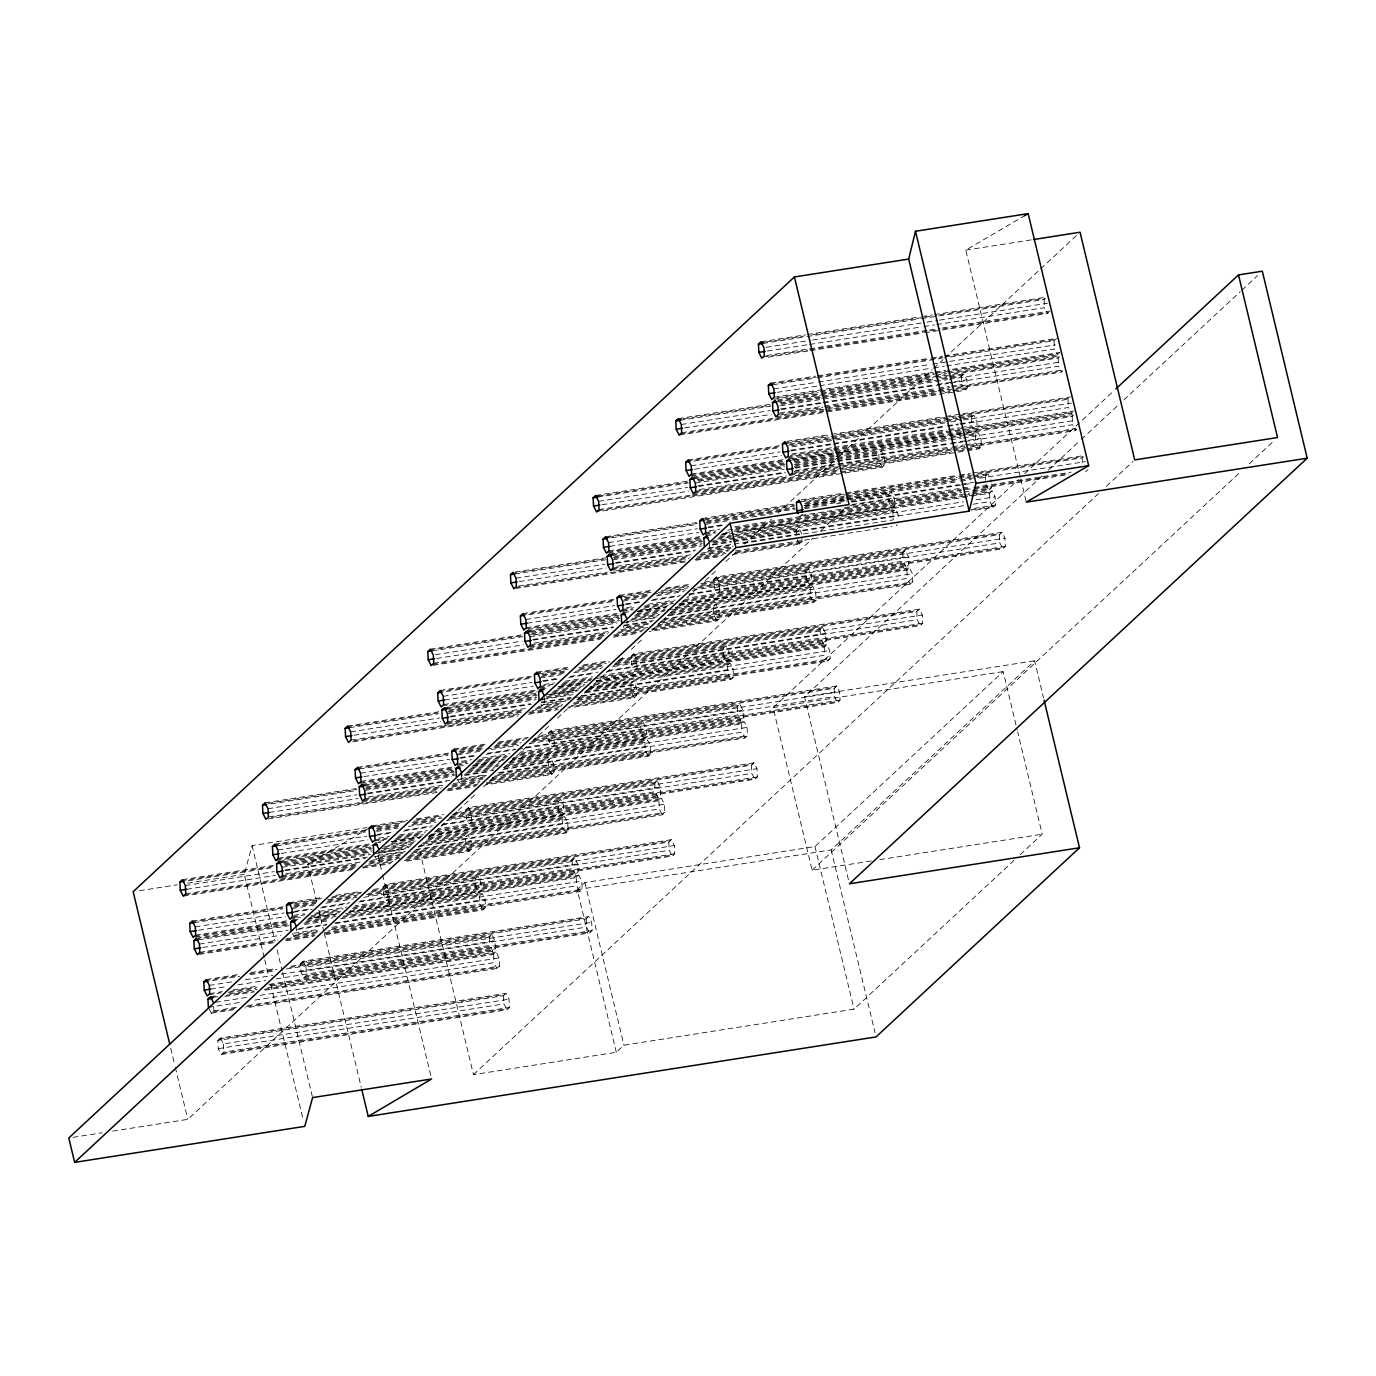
<?xml version="1.0" encoding="UTF-8"?>
<svg xmlns="http://www.w3.org/2000/svg" width="1376" height="1376" viewBox="0 0 1376 1376"><rect width="100%" height="100%" fill="white"/><g stroke="black" fill="none" stroke-linecap="round" stroke-linejoin="round"><path stroke-width="0.75" stroke-dasharray="5 3.75" d="M264.261 957.627L244.257 874.31L252.083 845.569L366.928 827.578M209.118 1008.832L211.336 1013.218L213.882 1010.861L237.154 1007.215M292.503 933.444L294 936.368L296.528 934.012L317.701 930.692M402.463 853.533L379.191 857.162L376.646 859.536L375.166 856.612M485.126 776.683L461.854 780.33L459.309 782.686L457.83 779.762M569.888 699.507L544.5 703.48L541.955 705.836L538.996 699.988M648.32 623.328L627.164 626.63L624.618 629.004L623.139 626.063M707.281 552.154L709.81 549.798L733.098 546.152M421.968 844.056L418.803 846.98L473.464 1074.639L616.293 1052.279L623.913 1045.192L854.014 1009.158L1013.992 860.43M428.263 838.208L456.591 811.857M458.174 810.395L475.494 794.296M483.354 786.969L495.962 775.273M503.822 767.946L530.586 743.057M532.168 741.595L549.488 725.496M557.366 718.186L569.956 706.473M577.834 699.146L591.99 685.988M593.572 684.526L604.597 674.274M606.162 672.812L623.483 656.713M631.36 649.386L643.951 637.673M651.828 630.363L666.001 617.188M667.566 615.726L678.592 605.474M680.157 604.012L697.477 587.913M705.355 580.603L717.945 568.89M725.823 561.563L738.413 549.85M744.708 544.002L771.472 519.113M777.784 513.265L932.068 369.817M933.65 368.355L943.093 359.583M944.658 358.121L1039.121 270.298M1040.703 268.836L1076.909 235.158M217.872 1040.445L220.418 1038.072L506.058 993.352L509.017 999.217L509.447 1007.438L506.901 1009.795L221.244 1054.515L218.285 1048.667L217.872 1040.445L503.513 995.725L506.058 993.352M300.518 963.596L303.064 961.239L588.722 916.519L591.68 922.367L592.093 930.589L589.547 932.962L303.907 977.682L300.948 971.817L300.518 963.596L586.176 918.876L588.722 916.519M674.756 853.756L389.116 898.476L386.57 900.833L383.594 894.968L383.182 886.746L385.727 884.39L671.368 839.67L674.326 845.535L674.756 853.756L672.21 856.113L355.214 905.752M757.402 776.907L471.762 821.627L469.216 823.983L466.258 818.135L465.845 809.914L468.39 807.54L754.031 762.82L756.989 768.685L757.402 776.907L754.874 779.263L437.878 828.902M840.065 700.057L554.425 744.777L551.879 747.151L548.921 741.286L548.491 733.064L551.036 730.708L836.694 685.988L839.652 691.836L840.065 700.057L837.52 702.431L520.541 752.053M922.728 623.225L637.071 667.945L634.542 670.301L631.567 664.436L631.154 656.214L633.7 653.858L919.34 609.138L922.298 615.003L922.728 623.225L920.183 625.581L603.187 675.22M1005.374 546.375L719.734 591.095L717.188 593.452L714.23 587.604L713.817 579.382L716.346 577.008L1002.003 532.288L1004.962 538.154L1005.374 546.375L1002.829 548.732L687.966 598.044M221.244 1054.515L223.789 1052.158L509.447 1007.438M303.907 977.682L306.452 975.309L592.093 930.589M799.852 516.619L802.397 514.246M423.172 843.97L465.501 837.348L468.029 834.974L471.005 840.839L471.418 849.061L468.872 851.417L403.288 861.686M503.719 767.447L548.147 760.498L550.692 758.142L553.651 763.99L554.081 772.211L551.535 774.585L485.934 784.853M586.365 690.614L630.81 683.648L633.356 681.292L636.314 687.14L636.727 695.379L634.181 697.735L568.598 708.004M671.144 613.438L713.456 606.816L716.002 604.442L718.96 610.308L719.39 618.529L716.844 620.886L649.128 631.498M732.634 539.908L796.119 529.966L798.665 527.593L801.623 533.458L802.036 541.68L799.508 544.053L731.791 554.648M794.141 466.378L878.782 453.117L881.311 450.76L884.286 456.608L884.699 464.847L882.154 467.204L596.513 511.924M821.782 398.146L961.428 376.284L963.974 373.911L966.932 379.776L967.362 387.998L964.817 390.354L825.17 412.215M921.37 318.647L1044.092 299.435L1045.364 298.248L935.336 315.482M924.741 332.734L1047.463 313.522L1048.736 312.335L938.707 329.552M112.643 1131.124L187.824 1119.359L812.855 538.274M820.732 530.947L845.93 507.538M475.408 878.645L477.954 876.271L480.912 882.136L481.325 890.358L478.796 892.732L475.821 886.866L475.408 878.645L365.38 895.862M558.071 801.795L560.6 799.439L563.575 805.287L563.988 813.526L561.442 815.882L558.484 810.017L558.071 801.795L448.043 819.03M530.689 742.18L640.717 724.963L643.263 722.589L646.221 728.454L646.651 736.676L644.106 739.032L512.921 759.569L741.578 723.879L744.106 721.523L747.082 727.388L747.495 735.61L744.949 737.966L491.043 777.715M723.38 648.113L725.926 645.74L728.884 651.605L729.297 659.826L726.752 662.2L723.793 656.335L723.38 648.113L613.352 665.33M806.026 571.264L808.572 568.907L811.548 574.755L811.96 582.994L809.415 585.35L806.456 579.485L806.026 571.264L693.9 588.825M888.69 494.431L891.235 492.058L894.194 497.923L894.624 506.144L892.078 508.501L889.102 502.653L888.69 494.431L846.378 501.053M945.948 421.555L971.353 417.582L973.898 415.208L976.857 421.073L977.27 429.295L974.724 431.668L949.337 435.642M950.317 356.969L1053.999 340.732L1056.544 338.376M947.359 372.036L1057.387 354.819L1059.933 352.445L947.789 370.006M342.005 917.414L479.553 895.879L482.082 893.523L485.057 899.371L485.47 907.592L482.924 909.966L324.237 934.803M426.784 840.237L562.199 819.03L564.745 816.673L567.703 822.538L568.133 830.76L565.588 833.116L406.883 857.97M509.447 763.388L644.862 742.197L647.408 739.824L650.366 745.689L650.779 753.91L648.234 756.267L487.431 781.448M589.977 686.882L727.508 665.348L730.054 662.991L733.03 668.839L733.442 677.061L730.897 679.434L572.21 704.271M672.64 610.032L810.172 588.498L812.717 586.142L815.676 592.007L816.088 600.228L813.56 602.585L654.856 627.439M717.206 539.151L892.835 511.666L895.38 509.292L898.339 515.157L898.545 519.268M969.134 435.814L975.481 434.816L978.026 432.46L980.985 438.308L981.415 446.529L978.869 448.903L966.176 450.881M935.422 377.179L1058.144 357.966L1059.417 356.797L953.62 373.36M896.206 525.735L897.479 524.566M938.793 391.266L1061.515 372.053L1062.788 370.866L957.008 387.43M286.328 968.979L489.46 937.176L492.006 934.82L494.964 940.685L495.394 948.907L492.849 951.263L268.561 986.386M371.107 891.803L572.124 860.344L574.669 857.97L577.628 863.836L578.04 872.057L575.495 874.414L353.322 909.209M451.655 815.297L654.77 783.494L657.315 781.138L660.274 786.986L660.704 795.208L658.158 797.581L433.87 832.686M534.301 738.448L737.433 706.645L739.978 704.288L742.937 710.136L743.35 718.375L740.821 720.732L516.533 755.854M616.964 661.615L820.096 629.812L822.624 627.439L825.6 633.304L826.013 641.526L823.467 643.882L599.179 679.004M701.743 584.439L902.742 552.963L905.288 550.606L908.246 556.454L908.676 564.676L906.13 567.05L681.842 602.155M960.018 480.086L985.405 476.113L987.951 473.757L990.17 478.143M958.04 416.498L1068.051 399.281L1069.324 398.094L959.296 415.311M971.852 492.849L988.776 490.2L991.322 487.844L990.909 479.605M834.458 450.451L1071.44 413.35L1072.712 412.181L962.684 429.398M265.086 990.187L493.606 954.411L496.151 952.054L499.11 957.92L499.522 966.141L496.977 968.498L245.186 1007.92M345.479 913.595L576.252 877.578L578.797 875.205L581.756 881.07L582.186 889.292L579.64 891.665L327.849 931.07M428.142 836.746L658.915 800.729L661.46 798.372L664.419 804.22L664.832 812.442L662.286 814.816L410.495 854.238M597.683 682.393L824.224 647.047L826.77 644.673L829.728 650.538L830.158 658.76L827.612 661.134L575.822 700.539M678.23 605.887L906.887 570.197L909.433 567.841L912.391 573.689L912.804 581.91L910.258 584.284L658.468 623.706M720.68 535.333L989.533 493.348L992.079 490.991L995.037 496.856L995.467 505.078L992.922 507.434L971.766 510.754M949.474 435.728L1072.196 416.515L1073.469 415.328L963.303 432.46M616.293 1052.279L577.249 889.67L584.886 882.584L814.988 846.55L1003.19 671.591L1017.191 729.951M871.232 860.963L812.115 870.217L773.088 707.608L1018.378 479.57M1024.656 473.722L1114.285 390.406M952.863 449.797L1075.585 430.585L1076.84 429.415L966.829 446.632M848.407 879.625L804.513 696.789L1042.062 475.941M1048.357 470.093L1079.816 440.853M1081.398 439.391L1117.57 405.748M1123.865 399.9L1240.275 291.66M1241.857 290.198L1257.578 275.578M383.182 886.746L668.822 842.026L671.368 839.67M465.845 809.914L751.485 765.194L754.031 762.82M548.491 733.064L834.148 688.344L836.694 685.988M631.154 656.214L916.794 611.494L919.34 609.138M713.817 579.382L999.458 534.662L1002.003 532.288M959.382 477.025L1082.104 457.812L1083.376 456.626L977.596 473.189M1085.492 471.899L1088.038 469.526M473.464 1074.639L1098.512 493.554M1106.373 486.227L1133.136 461.356M577.249 889.67L831.156 849.921L1034.614 660.772L1043.593 698.165M812.115 870.217L1241.376 471.142M1249.236 463.832L1274.4 440.458M1020.27 854.599L1042.217 834.2L1017.707 732.049M316.721 901.865L307.725 864.386L369.301 827.991M1020.321 477.162L965.797 250.122L1024.501 215.774M965.797 250.122L1031.398 239.854M760.98 341.781L805.424 334.832M807.54 334.506L919.684 316.944M921.8 316.618L932.378 314.949M934.493 314.622L1046.637 297.061M766.054 341.97L804.152 336.019M812.614 334.695L933.22 315.809M762.682 343.484L804.994 336.862M807.11 336.535L919.254 318.974M766.071 347.32L810.498 340.354M812.614 340.027L924.758 322.466M926.874 322.139L937.452 320.488M939.567 320.161L1047.48 303.253M767.326 351.052L807.523 344.757M809.638 344.43L921.782 326.869M923.898 326.542L934.476 324.891M936.592 324.547L1044.504 307.656L1047.463 313.522M766.484 355.541L927.286 330.36M929.402 330.034L939.98 328.382M942.096 328.038L1050.008 311.148M763.095 357.055L807.523 350.089M809.638 349.762L936.592 329.896M768.169 357.244L808.366 350.949M810.481 350.622L922.625 333.061M770.904 383.096L815.332 376.13M817.447 375.803L929.591 358.242M931.707 357.915L942.285 356.264M944.4 355.92L1054.429 338.702M769.631 384.265L816.174 376.99M818.29 376.663L943.128 357.106M945.243 356.78L1055.272 339.545M772.59 384.798L814.902 378.159M817.017 377.832L941.855 358.293M773.862 388.944L816.174 382.322M818.29 381.995L930.434 364.434M932.55 364.107L1055.272 344.894M777.234 392.349L817.447 386.054M819.563 385.727L931.707 368.166M933.822 367.839L944.4 366.188M946.516 365.861L1054.429 348.954L1057.387 354.819M774.275 397.165L932.98 372.328M935.095 372.002L945.673 370.333M777.251 397.698L933.822 373.188M935.938 372.844L1058.66 353.632M773.862 399.212L818.29 392.246M820.406 391.919L945.243 372.38M777.148 400.003L819.477 393.364M821.592 393.037L933.736 375.476M935.852 375.149L946.43 373.498M948.546 373.171L1058.574 355.937M778.008 400.846L945.157 374.685M776.735 402.033L933.306 377.523M678.334 418.631L771.437 404.062M779.9 402.738L820.096 396.443M822.212 396.116L934.356 378.555M936.471 378.228L947.049 376.56M949.165 376.233L963.974 373.911M683.408 418.82L770.164 405.232M780.742 403.581L933.083 379.742M941.545 378.4L962.701 375.098M680.019 420.334L771.007 406.092M781.585 404.441L819.666 398.472M780.123 405.851L947.273 379.69M949.388 379.346L1061.532 361.802M681.292 424.496L770.164 410.581M780.742 408.93L820.939 402.635M823.054 402.291L935.198 384.747M937.314 384.403L966.932 379.776M781.379 409.584L821.575 403.288M823.691 402.962L948.528 383.422M950.644 383.096L1058.557 366.188L1061.515 372.053M684.663 427.902L771.42 414.314M779.882 412.989L822.194 406.367M824.31 406.04L936.454 388.479M938.57 388.152L949.148 386.484M951.263 386.157L961.858 384.506L964.817 390.354M778.42 414.417L822.848 407.451M824.964 407.124L937.108 389.563M939.223 389.236L949.801 387.585M951.917 387.241L1061.945 370.024M781.379 414.933L823.691 408.311M825.806 407.967L948.528 388.754M775.875 416.773L936.678 391.592M681.705 432.718L823.467 410.512M825.583 410.186L937.727 392.642M939.842 392.298L950.42 390.646M952.553 390.32L967.362 387.998M680.432 433.904L936.454 393.811M944.934 392.487L966.09 389.184M679.159 435.074L823.054 412.559M787.072 441.3L829.384 434.678M831.5 434.334L943.644 416.79M945.759 416.446L1070.597 396.907M783.684 442.814L828.111 435.848M836.574 434.524L957.18 415.655M786.642 443.33L828.954 436.708M831.07 436.381L955.907 416.825M688.241 459.928L779.229 445.686M789.807 444.035L830.003 437.74M832.119 437.413L956.956 417.874M959.072 417.53L973.898 415.208M686.968 461.115L780.072 446.546M788.534 445.222L945.106 420.712M947.221 420.368L957.816 418.717M959.932 418.39L972.626 416.395M694.158 460.977L778.799 447.716M791.492 445.738L943.833 421.882M792.146 446.822L834.475 440.2M836.591 439.873L948.718 422.312M950.833 421.985L961.428 420.334M963.544 419.99L1071.44 403.099M691.199 465.793L780.072 451.878M790.65 450.227L945.123 426.044M947.238 425.717L957.816 424.049M959.932 423.722L976.857 421.073M791.303 450.898L831.5 444.603M833.615 444.259L945.759 426.715M947.875 426.371L958.453 424.72M960.568 424.393L1068.481 407.502L1071.44 413.35M694.588 469.199L781.344 455.611M791.922 453.96L832.119 447.664M834.234 447.338L946.378 429.776M948.494 429.45L959.072 427.798M961.188 427.454L971.766 425.803L974.724 431.668M790.46 455.387L947.032 430.86M949.148 430.533L1073.985 410.994M787.072 456.901L831.5 449.935M833.615 449.608L960.568 429.725M787.915 457.744L832.342 450.795M691.629 474.015L784.733 459.446M789.102 458.862L833.529 451.913M835.507 451.5L1072.626 414.486M690.356 475.202L783.46 460.616M791.922 459.292L961.325 432.89M691.199 476.044L784.303 461.476M792.765 460.152L947.221 435.968L790.787 460.564M692.386 477.18L783.374 462.921M793.952 461.27L948.408 437.086M950.524 436.76L961.102 435.108M963.217 434.764L978.026 432.46M693.229 478.022L784.217 463.781M794.795 462.13L949.251 437.946M951.366 437.602L976.754 433.629M694.072 478.865L785.06 464.624M795.638 462.972L833.718 457.004M835.834 456.677L960.672 437.138M595.67 495.48L688.774 480.895M697.236 479.57L783.993 466M794.176 464.4L948.632 440.217M950.747 439.873L961.325 438.222M963.441 437.895L1075.585 420.334M598.629 495.996L687.501 482.082M698.079 480.43L784.836 466.842M795.414 465.191L835.61 458.896M837.726 458.569L880.055 451.947M597.356 497.183L688.344 482.942M698.922 481.273L783.563 468.029M695.344 483.028L784.217 469.113M794.795 467.462L834.991 461.166M837.107 460.84L949.251 443.278M951.366 442.952L980.985 438.308M795.431 468.132L835.628 461.837M837.743 461.51L962.581 441.954M964.696 441.627L1072.609 424.737L1075.585 430.585M598.629 501.328L687.501 487.431M698.079 485.762L784.836 472.192M795.414 470.523L835.61 464.228M837.726 463.901L884.286 456.608M698.716 486.433L785.472 472.845M793.935 471.521L836.264 464.899M838.38 464.572L950.506 447.011M952.622 446.684L963.217 445.033M965.333 444.689L975.911 443.038L978.869 448.903M794.588 472.622L836.9 466M839.016 465.656L1075.998 428.555M791.2 474.135L964.714 446.959M602.017 504.734L688.757 491.163M699.335 489.495L786.092 475.924M789.927 475.305L950.747 450.141M695.757 491.249L786.745 477.008M795.208 475.683L951.779 451.173M953.895 450.846L964.49 449.178M966.606 448.851L981.415 446.529M694.484 492.436L787.588 477.868M789.704 477.524L950.524 452.36M958.986 451.036L980.142 447.716M693.229 493.623L837.107 471.091M845.569 469.766L964.06 451.225M599.059 509.567L690.03 495.308M692.145 494.982L838.156 472.123M840.272 471.796L884.699 464.847M597.786 510.737L838.999 472.983M841.114 472.639L883.426 466.017M801.124 499.832L843.436 493.21M845.552 492.883L957.696 475.322M959.812 474.995L970.39 473.344M972.505 473L1084.649 455.456M804.083 500.348L844.279 494.07M846.395 493.726L969.117 474.514M800.694 501.862L957.266 477.352M702.293 518.477L795.397 503.891M805.975 502.24L844.056 496.272M846.188 495.945L971.026 476.406M973.142 476.079L987.951 473.757M705.252 518.993L794.124 505.078M804.702 503.427L957.042 479.57M965.522 478.246L986.678 474.944M703.996 520.18L794.967 505.938M805.545 504.27L843.643 498.318M845.758 497.974L957.902 480.43M804.083 505.697L844.296 499.402M846.412 499.075L958.556 481.514M960.672 481.187L971.25 479.519M979.712 478.194L1085.509 461.631M605.595 536.778L696.566 522.536M707.144 520.885L793.9 507.297M804.478 505.646L891.235 492.058M608.553 537.294L697.408 523.379M705.888 522.054L794.743 508.157M805.321 506.488L845.535 500.193M847.65 499.866L889.962 493.244M611.512 537.827L696.153 524.566M706.731 522.914L795.586 509M804.048 507.675L844.262 501.38M705.269 524.325L730.656 520.352M732.772 520.025L741.234 518.7M743.35 518.374L772.968 513.73M804.702 508.759L827.991 505.112M836.453 503.788L840.684 503.134M851.262 501.483L959.175 484.576M961.291 484.249L973.984 482.271M851.899 502.137L972.505 483.268M608.553 542.643L697.426 528.728M708.004 527.077L724.928 524.411M851.882 504.545L894.194 497.923M708.64 527.73L723.449 525.426M850.402 505.542L960.431 488.325M962.546 487.981L971.009 486.657M844.709 507.624L961.084 489.409M963.2 489.082L971.662 487.758M973.778 487.414L1071.113 472.174M801.124 515.432L972.505 488.6M974.621 488.274L1067.724 473.688M609.809 546.375L698.681 532.46M709.259 530.809L719.837 529.141M734.646 526.836L960.654 491.438M973.348 489.443L1068.567 474.548M705.682 532.564L716.26 530.895M735.3 527.92L961.704 492.47M963.819 492.144L991.322 487.844M704.409 533.733L714.987 532.082M727.68 530.087L960.431 493.657M973.124 491.662L990.049 489.013M705.252 534.593L715.83 532.925M734.87 529.949L969.736 493.176M608.966 550.864L699.954 536.623M706.438 535.711L714.763 534.301M725.341 532.65L962.46 495.635M964.576 495.291L970.923 494.311M973.038 493.967L992.079 490.991M607.693 552.051L700.797 537.466M721.953 534.163L728.3 533.166M893.351 507.331L736.762 531.841L973.881 494.827M722.09 534.249L728.437 533.252M975.997 494.483L990.806 492.178M608.536 552.894L701.64 538.326M609.723 554.012L700.711 539.77M719.751 536.795L730.329 535.126M732.445 534.8L895.38 509.292M612.681 554.528L701.554 540.63M718.478 537.964L894.108 510.479M611.408 555.715L702.396 541.473M515.14 571.986L606.111 557.744M614.573 556.42L701.33 542.832M711.512 541.232L963.303 501.81M975.997 499.832L995.037 496.856M511.752 573.5L604.838 558.931M613.3 557.607L702.173 543.692M712.751 542.041L797.392 528.78M514.71 574.016L605.681 559.774M614.143 558.45L700.9 544.879M713.594 542.884L730.518 540.235M612.681 559.877L701.554 545.962M712.132 544.311L731.172 541.318M733.288 540.992L898.339 515.157M712.768 544.965L731.826 541.989M733.941 541.662L964.576 505.56M973.038 504.235L989.963 501.586L992.922 507.434M515.983 578.178L604.838 564.263M615.433 562.612L695.826 550.022M708.52 548.044L731.791 544.397M733.924 544.053L801.623 533.458M616.07 563.283L694.347 551.019M707.058 549.041L732.445 545.051M743.023 543.4L893.248 519.887L892.835 511.666M974.311 508.38L995.467 505.078M708.554 550.968L731.826 547.338M970.923 509.894L994.194 506.248M519.354 581.584L606.111 567.996M616.689 566.344L690.735 554.752M701.33 553.1L730.948 548.456M613.111 568.099L689.273 556.179M699.851 554.511L729.486 549.884M611.838 569.286L690.116 557.022M700.711 555.371L728.214 551.054M610.566 570.455L688.86 558.209M697.322 556.884L724.825 552.567M735.403 550.916L891.975 526.406M518.511 586.073L607.384 572.158M615.846 570.834L685.661 559.894M696.256 558.243L725.874 553.616M736.452 551.948L802.036 541.68M515.123 587.586L684.405 561.081M694.983 559.43L722.486 555.13M735.18 553.135L800.763 542.866M515.966 588.429L685.248 561.941M695.826 560.273L721.213 556.3M715.073 578.195L1000.73 533.475M619.647 595.309L651.381 590.356M666.19 588.034L691.578 584.06M704.271 582.065L905.288 550.606M618.374 596.496L652.224 591.198M664.918 589.22L690.305 585.23M700.883 583.579L904.015 551.776M621.333 597.012L650.951 592.385M661.529 590.734L689.032 586.417M522.932 613.627L613.92 599.386M624.498 597.717L649.885 593.744M658.347 592.42L687.966 587.793M700.659 585.798L1004.962 538.154M521.659 614.797L614.762 600.228M625.34 598.577L650.728 594.604M652.843 594.26L686.693 588.962M697.288 587.311L807.299 570.094M528.848 614.659L613.49 601.415M624.068 599.764L649.455 595.774M657.917 594.449L685.42 590.149M622.606 601.174L645.877 597.528M656.455 595.877L683.958 591.577M692.42 590.252L908.246 556.454M714.23 587.604L999.87 542.884L1002.829 548.732M525.89 619.475L614.762 605.578M625.34 603.909L642.265 601.26M652.843 599.609L680.346 595.292M688.826 593.968L811.548 574.755M625.977 604.58L640.786 602.258M651.364 600.607L678.884 596.307M689.462 594.638L903.172 561.184L906.13 567.05M718.461 592.282L1004.102 547.562M527.163 623.225L616.018 609.31M626.596 607.642L635.058 606.317M647.769 604.339L675.272 600.022M623.018 609.396L633.596 607.745M644.174 606.094L673.81 601.45M684.388 599.798L908.676 564.676M621.746 610.583L632.324 608.932M645.034 606.936L672.537 602.636M683.115 600.968L907.403 565.863M622.588 611.426L633.184 609.774M643.762 608.123L673.38 603.479M526.32 627.697L617.291 613.455M623.775 612.561L632.238 611.236M640.58 609.809L668.22 605.595M678.798 603.944L909.433 567.841M525.047 628.884L620.249 613.988M637.191 611.322L666.81 606.696M679.503 604.7L810.688 584.164M637.312 611.426L666.947 606.782M679.641 604.786L908.16 569.01M528.006 629.4L618.976 615.158M638.034 612.182L665.674 607.968M527.077 630.862L620.163 616.276M637.088 613.627L664.608 609.327M675.186 607.676L812.717 586.142M530.035 631.378L618.89 617.463M635.832 614.814L665.451 610.187M667.566 609.843L811.444 587.328M530.878 632.238L619.75 618.323M634.56 616.001L664.178 611.357M430.361 649.162L521.349 634.921M531.927 633.27L618.667 619.682M635.213 617.084L660.996 613.06M671.178 611.46L912.391 573.689M429.088 650.349L522.192 635.764M530.654 634.439L619.527 620.542M632.22 618.546L659.723 614.246M670.301 612.578L714.729 605.629M432.047 650.865L523.035 636.624M533.613 634.972L618.254 621.711M630.948 619.733L658.45 615.416M530.035 636.727L616.792 623.139M627.37 621.488L656.988 616.844M669.682 614.848L815.676 592.007M623.775 622.812L655.509 617.841M668.203 615.846L907.3 578.419L910.258 584.284M435.435 654.701L522.192 641.113M532.77 639.462L613.18 626.871M623.758 625.203L653.376 620.576M663.954 618.925L718.96 610.308M533.406 640.115L613.816 627.542M624.394 625.874L651.897 621.574M662.475 619.922L810.584 596.72L813.56 602.585M661.013 621.333L912.804 581.91M625.891 627.817L649.162 624.171M659.74 622.52L911.531 583.097M436.691 658.433L523.448 644.845M534.026 643.194L608.089 631.601M620.782 629.606L646.17 625.633M530.448 644.948L608.742 632.685M621.436 630.69L646.823 626.716M657.401 625.065L816.088 600.228M529.175 646.118L607.47 633.872M618.048 632.203L647.666 627.576M656.128 626.252L814.833 601.398M530.018 646.978L606.197 635.041M616.775 633.39L644.278 629.09M433.732 663.249L603.015 636.744M613.593 635.093L643.211 630.449M651.674 629.124L719.39 618.529M432.477 664.436L601.742 637.931M614.436 635.936L641.938 631.636M652.516 629.984L718.117 619.716M433.32 665.279L600.469 639.118M613.163 637.122L638.55 633.149M632.427 655.045L918.067 610.325M536.984 672.159L570.834 666.861M583.527 664.866L608.932 660.893M619.51 659.242L822.624 627.439M535.711 673.346L569.561 668.048M582.272 666.053L609.774 661.753M618.237 660.428L821.352 628.626M538.67 673.862L568.305 669.218M578.883 667.566L606.386 663.266M440.268 690.46L531.256 676.218M541.834 674.567L567.222 670.594M579.932 668.598L605.32 664.625M615.898 662.974L922.298 615.003M438.996 691.646L532.099 677.078M542.677 675.41L565.966 671.78M578.66 669.785L604.047 665.812M614.625 664.161L724.653 646.926M446.202 691.509L530.826 678.248M541.404 676.596L564.693 672.95M575.271 671.299L602.774 666.999M539.942 678.024L561.098 674.704M573.809 672.726L601.312 668.409M614.006 666.431L825.6 633.304M631.567 664.436L917.224 619.716L920.183 625.581M443.244 696.325L532.099 682.41M542.677 680.759L559.619 678.11M570.197 676.459L597.7 672.142M608.278 670.49L728.884 651.605M543.331 681.43L558.14 679.108M568.718 677.456L594.105 673.466M606.799 671.488L820.509 638.034L823.467 643.882M635.798 669.114L921.456 624.394M444.5 700.057L533.372 686.142M543.95 684.491L554.528 682.84M565.106 681.172L592.609 676.872M540.372 686.246L553.066 684.25M563.644 682.599L591.147 678.299M599.609 676.975L826.013 641.526M539.1 687.432L549.678 685.764M562.371 683.786L591.99 679.142M594.105 678.815L824.74 642.712M539.942 688.275L548.405 686.951M561.098 684.973L590.717 680.329M443.657 704.546L536.76 689.978M538.876 689.651L547.338 688.31M560.032 686.332L587.535 682.032M595.997 680.707L729.297 659.826M541.129 689.393L547.476 688.396M558.054 686.744L585.557 682.444M596.135 680.793L826.77 644.673M442.384 705.733L537.603 690.821M539.719 690.494L546.066 689.496M558.759 687.518L584.284 683.631M596.84 681.55L825.497 645.86M449.574 705.596L536.33 692.008M557.486 688.688L584.989 684.388M444.414 707.711L537.517 693.126M554.442 690.477L584.06 685.833M594.638 684.182L730.054 662.991M447.372 708.227L536.244 694.312M553.169 691.664L580.672 687.346M593.366 685.368L728.781 664.161M446.099 709.397L537.087 695.155M551.896 692.85L579.399 688.533M546.203 694.932L577.937 689.961M588.515 688.292L829.728 650.538M347.698 726.012L438.686 711.77M449.264 710.102L536.021 696.531M550.83 694.209L578.333 689.909M588.911 688.241L633.356 681.292M346.425 727.199L439.529 712.613M447.991 711.289L536.864 697.374M549.557 695.396L577.06 691.079M587.638 689.428L632.083 682.479M349.384 727.715L438.256 713.8M448.834 712.149L535.591 698.561M546.169 696.91L573.672 692.592M447.372 713.559L536.244 699.644M546.822 697.993L572.21 694.02M584.903 692.025L733.03 668.839M543.228 699.318L572.846 694.691M585.557 692.696L824.637 655.268L827.612 661.134M350.674 731.86L439.529 717.962M450.107 716.294L530.517 703.704M541.095 702.052L570.713 697.426M581.291 695.757L636.314 687.14M450.76 716.965L531.153 704.374M541.731 702.723L571.367 698.079M573.482 697.752L727.938 673.569L730.897 679.434M578.367 698.182L830.158 658.76M543.228 704.667L568.632 700.694M577.094 699.369L828.885 659.947M354.045 735.266L440.802 721.695M451.38 720.026L525.426 708.434M538.119 706.456L563.524 702.482M447.802 721.781L523.964 709.861M536.657 707.866L562.044 703.893M576.871 701.571L733.442 677.061M446.529 722.968L522.691 711.048M535.384 709.053L562.904 704.753M573.482 703.084L732.17 678.248M447.372 723.81L523.534 711.891M531.996 710.566L561.632 705.922M351.086 740.099L442.074 725.84M444.19 725.513L520.352 713.594M528.814 712.269L558.45 707.625M571.143 705.647L636.727 695.379M354.045 740.615L519.079 714.78M529.657 713.112L557.177 708.812M567.755 707.161L635.454 696.548M352.772 741.784L517.806 715.95M528.384 714.299L558.02 709.655M549.764 731.877L835.421 687.157M454.321 749.008L486.072 744.038M498.766 742.042L528.384 737.416M541.078 735.42L739.978 704.288M453.065 750.195L484.799 745.224M497.493 743.229L527.111 738.602M537.689 736.934L738.706 705.475M460.255 750.04L485.642 746.067M496.22 744.416L523.723 740.099M804.513 696.789L1034.614 660.772M357.622 767.309L448.61 753.068M459.188 751.416L484.576 747.443M495.154 745.775L520.541 741.802M533.234 739.824L839.652 691.836M356.35 768.496L449.453 753.91M460.031 752.259L483.303 748.613M493.881 746.962L521.384 742.662M534.077 740.666L641.99 723.776M359.308 769.012L448.18 755.097M458.758 753.446L484.146 749.473M486.261 749.146L520.111 743.831M457.296 754.856L480.568 751.227M491.146 749.559L518.649 745.259M529.227 743.608L742.937 710.136M548.921 741.286L834.561 696.566L837.52 702.431M773.088 707.608L1003.19 671.591M360.581 773.174L449.453 759.26M460.031 757.608L474.84 755.286M487.534 753.291L515.037 748.991M525.615 747.34L646.221 728.454M460.668 758.262L475.477 755.957M486.055 754.289L515.673 749.662M517.806 749.318L737.846 714.866L740.821 720.732M553.152 745.964L838.792 701.244M363.952 776.58L450.709 762.992M461.287 761.341L471.865 759.672M482.443 758.021L509.963 753.721M461.94 762.424L470.403 761.1M478.865 759.776L506.368 755.476M521.194 753.154L743.35 718.375M456.436 764.265L467.014 762.614M477.592 760.962L507.228 756.318M519.922 754.34L742.077 719.545M457.279 765.125L467.857 763.456M476.32 762.132L505.955 757.505M360.994 781.396L451.982 767.154M458.466 766.243L466.928 764.918M475.391 763.594L505.009 758.95M513.351 757.54L744.106 721.523M359.721 782.583L454.94 767.67M473.98 764.695L503.616 760.051M512.078 758.726L742.834 722.71M360.581 783.426L453.667 768.857M472.708 765.864L500.228 761.564M472.845 765.95L500.365 761.65M361.75 784.544L454.854 769.975M471.779 767.326L499.282 763.009M509.877 761.358L647.408 739.824M364.709 785.06L453.581 771.162M470.506 768.496L498.026 764.196M508.604 762.545L646.135 741.01M363.453 786.246L454.424 772.005M469.233 769.683L498.869 765.056M265.052 802.844L356.023 788.603M366.618 786.952L453.358 773.364M467.771 771.11L497.802 766.415M507.985 764.815L747.082 727.388M268.01 803.378L356.883 789.463M365.345 788.138L454.2 774.224M466.894 772.228L494.414 767.928M504.992 766.277L549.42 759.311M270.969 803.894L355.61 790.65M366.188 788.981L455.043 775.066M465.621 773.415L493.141 769.115M364.726 790.409L451.466 776.821M464.159 774.843L493.795 770.199M504.373 768.548L650.366 745.689M464.813 775.496L490.2 771.523M502.894 769.545L741.991 732.118L744.949 737.966M268.01 808.71L356.883 794.795M367.461 793.144L449.969 780.226M460.547 778.575L485.952 774.585M498.645 772.607L553.651 763.99M368.097 793.814L446.392 781.551M456.97 779.9L486.588 775.256M499.282 773.278L645.275 750.419L648.234 756.267M497.82 774.688L747.495 735.61M460.582 781.499L483.853 777.87M494.431 776.202L746.222 736.779M269.266 812.442L358.138 798.527M368.716 796.876L442.78 785.283M453.358 783.632L482.976 778.988M365.139 798.63L441.318 786.711M451.896 785.042L479.398 780.742M492.092 778.747L650.779 753.91M363.866 799.817L442.16 787.554M452.738 785.902L480.241 781.585M490.819 779.934L649.506 755.097M362.593 800.987L440.888 788.74M451.466 787.089L478.968 782.772M268.423 816.931L359.411 802.69M361.527 802.363L437.706 790.426M448.284 788.775L477.902 784.148M486.364 782.824L554.081 772.211M271.382 817.447L436.433 791.613M447.011 789.962L476.629 785.318M487.207 783.666L552.808 773.398M267.993 818.961L437.276 792.473M447.854 790.804L475.356 786.504M467.118 808.727L752.758 764.007M371.675 825.858L407.64 820.216M416.102 818.892L443.605 814.592M456.316 812.597L657.315 781.138M374.633 826.374L406.367 821.403M416.945 819.752L442.35 815.762M452.928 814.11L656.042 782.308M377.592 826.89L402.979 822.917M413.557 821.266L441.077 816.948M274.959 844.159L365.947 829.917M376.525 828.249L399.797 824.602M412.49 822.624L442.126 817.98M450.588 816.656L756.989 768.685M273.686 845.346L366.79 830.76M377.368 829.109L398.524 825.789M413.333 823.467L438.738 819.494M449.316 817.843L559.344 800.626M276.645 845.862L365.517 831.947M376.095 830.296L399.367 826.649M412.06 824.654L437.465 820.681M376.749 831.379L397.905 828.06M408.483 826.408L436.003 822.108M446.581 820.44L660.274 786.986M466.258 818.135L751.898 773.415L754.874 779.263M277.918 850.007L366.79 836.109M377.368 834.441L394.293 831.792M404.871 830.141L432.391 825.841M442.969 824.172L563.575 805.287M375.889 835.438L392.831 832.79M403.409 831.138L430.912 826.838M441.49 825.17L655.2 791.716L658.158 797.581M470.489 822.814L756.146 778.094M281.306 853.412L368.046 839.842M378.641 838.173L389.219 836.522M399.797 834.871L427.3 830.554M375.046 839.928L387.757 837.95M398.335 836.281L425.838 831.981M436.416 830.33L660.704 795.208M373.79 841.114L386.484 839.119M397.062 837.468L422.449 833.495M435.143 831.5L659.431 796.394M378.864 841.304L385.211 840.306M395.789 838.655L423.292 834.338M278.348 858.246L369.318 843.987M375.803 843.092L382.167 842.095M394.723 840.014L422.363 835.8M430.688 834.389L661.46 798.372M277.075 859.415L372.294 844.52M391.334 841.527L420.953 836.9M429.415 835.576L562.715 814.695M391.472 841.613L421.09 836.986M429.553 835.662L660.188 799.542M275.802 860.602L371.021 845.69M392.177 842.387L419.818 838.156M279.104 861.393L372.208 846.808M391.248 843.832L416.636 839.859M429.329 837.881L564.745 816.673M282.063 861.909L370.935 847.994M387.86 845.346L415.363 841.046M428.056 839.05L563.472 817.86M282.906 862.769L371.778 848.854M384.472 846.859L414.09 842.232M182.389 879.694L273.377 865.452M283.955 863.801L370.712 850.213M413.024 843.591L378.778 848.94L379.191 857.162M425.322 841.665L664.419 804.22M181.116 880.881L274.22 866.312M284.798 864.644L371.554 851.073M384.248 849.078L411.751 844.778M422.329 843.11L466.756 836.161M188.306 880.743L272.947 867.482M285.64 865.504L372.397 851.916M380.86 850.592L410.478 845.948M282.063 867.258L368.82 853.67M379.398 852.019L409.016 847.375M419.594 845.724L567.703 822.538M375.803 853.344L405.421 848.7M418.115 846.722L659.328 808.95L662.286 814.816M139.458 890.719L177.177 884.82M187.652 883.168L244.257 874.31M307.725 864.386L370.608 854.53M381.083 852.896L406.23 848.958M185.347 885.559L274.22 871.644M284.798 869.993L367.323 857.076M377.901 855.408L405.404 851.108M415.982 849.456L471.005 840.839M285.434 870.647L365.844 858.074M374.306 856.749L403.925 852.105M414.503 850.454L562.629 827.251L565.588 833.116M413.041 851.864L664.832 812.442M377.918 858.349L403.306 854.376M411.768 853.051L663.559 813.629M186.62 889.292L275.475 875.377M286.053 873.726L360.116 862.133M370.694 860.464L400.313 855.838M282.476 875.48L358.654 863.543M369.232 861.892L398.851 857.248M409.429 855.597L568.133 830.76M281.203 876.65L357.382 864.73M370.075 862.735L399.694 858.108M408.156 856.784L566.86 831.93M282.046 877.51L356.109 865.917M368.802 863.922L396.305 859.622M185.777 893.781L355.042 867.276M365.62 865.624L393.123 861.324M405.817 859.329L471.418 849.061M184.504 894.968L277.591 880.382M279.706 880.055L353.77 868.462M362.232 867.138L391.85 862.494M404.544 860.516L470.145 850.248M183.232 896.137L354.612 869.305M363.075 867.981L390.578 863.681M384.454 885.576L670.095 840.856M289.012 902.69L322.878 897.393M335.572 895.398L360.959 891.424M373.653 889.446L574.669 857.97M291.97 903.206L321.606 898.58M332.184 896.911L361.802 892.284M372.38 890.633L573.396 859.157M294.928 903.74L320.333 899.766M330.911 898.098L360.529 893.471M192.313 920.991L283.284 906.75M293.862 905.098L317.151 901.452M327.729 899.801L357.347 895.157M367.925 893.506L674.326 845.535M191.04 922.178L284.127 907.61M294.705 905.941L315.878 902.639M328.572 900.644L356.074 896.344M366.652 894.692L476.681 877.458M193.999 922.694L282.854 908.796M293.449 907.128L316.721 903.482M327.299 901.83L356.917 897.186M291.97 908.556L315.259 904.909M325.837 903.258L353.34 898.941M363.918 897.29L577.628 863.836M383.594 894.968L669.252 850.265L672.21 856.113M195.272 926.856L284.127 912.942M294.722 911.29L311.647 908.642M322.225 906.99L349.728 902.673M360.306 901.022L480.912 882.136M293.243 912.288L312.283 909.312M320.746 907.988L348.248 903.671M358.826 902.02L572.536 868.566L575.495 874.414M387.843 899.646L673.483 854.926M198.643 930.262L285.4 916.674M293.862 915.35L304.44 913.698M319.249 911.376L346.752 907.076M292.4 916.777L305.094 914.782M315.672 913.131L343.174 908.831M353.752 907.162L578.04 872.057M293.243 917.62L301.705 916.296M314.399 914.318L339.786 910.344M352.48 908.349L576.768 873.244M289.854 919.134L300.432 917.482M311.01 915.831L340.629 911.187M195.684 935.078L286.672 920.836M293.157 919.925L299.504 918.944M309.944 917.19L339.7 912.649M350.14 910.895L578.797 875.205M194.412 936.265L287.515 921.696M336.174 914.077L308.671 918.377L336.312 914.163M348.868 912.082L480.069 891.545M349.005 912.168L577.524 876.392M195.254 937.108L286.242 922.866M307.398 919.564L335.039 915.332M196.441 938.243L287.429 923.984M306.47 921.008L336.088 916.364M346.666 914.713L482.082 893.523M195.168 939.412L288.272 924.844M305.197 922.195L332.7 917.878M343.278 916.227L480.826 894.692M198.127 939.946L289.115 925.687M303.924 923.382L329.311 919.392M304.578 924.466L329.965 920.492M340.543 918.824L581.756 881.07M199.4 944.091L288.272 930.176M298.85 928.525L326.353 924.225M334.815 922.9L485.057 899.371M297.371 929.522L327.006 924.878M335.469 923.554L576.682 885.8L579.64 891.665M202.788 947.496L281.065 935.25M293.759 933.255L319.163 929.282M331.857 927.286L479.966 904.101L482.924 909.966M332.51 928.387L582.186 889.292M295.255 935.198L318.544 931.552M331.238 929.557L580.913 890.478M294 936.368L317.271 932.739M199.83 952.312L278.107 940.066M286.569 938.742L314.089 934.424M324.667 932.773L485.47 907.592M198.557 953.499L274.718 941.58M285.296 939.911L314.932 935.284M325.51 933.616L484.197 908.779M199.4 954.359L273.446 942.749M286.156 940.771L313.659 936.471M879.677 859.639L1042.217 834.2M301.791 962.409L587.449 917.689M206.366 979.54L240.215 974.242M250.793 972.574L276.18 968.601M290.99 966.279L492.006 934.82M205.093 980.727L238.942 975.412M249.52 973.761L277.023 969.461M289.717 967.466L490.733 936.007M212.282 980.572L239.785 976.272M250.363 974.621L275.75 970.648M303.064 961.239L306.04 967.087L591.68 922.367M209.324 985.388L232.596 981.759M245.289 979.764L272.792 975.464M281.254 974.139L494.964 940.685M300.948 971.817L586.589 927.097L589.547 932.962M210.58 989.138L227.504 986.489M238.082 984.82L265.602 980.52M276.18 978.869L489.873 945.398L492.849 951.263M305.18 976.496L590.82 931.776M209.737 993.627L222.43 991.632M233.008 989.98L258.413 986.007M268.991 984.339L495.394 948.907M208.464 994.796L221.158 992.818M229.62 991.494L257.14 987.177M269.834 985.199L494.122 950.076M228.364 992.664L255.867 988.364M210.494 996.774L218.956 995.45M229.534 993.799L257.054 989.482M267.632 987.83L496.151 952.054M213.452 997.29L217.683 996.637M226.146 995.312L253.666 990.995M264.244 989.344L494.878 953.241M224.89 996.482L254.508 991.855M215.568 1002.296L247.319 997.325M260.012 995.347L499.11 957.92M208.378 1007.37L242.228 1002.055M254.921 1000.077L494.018 962.65L496.977 968.498M247.732 1005.564L499.522 966.141M212.609 1012.031L235.881 1008.402M246.459 1006.733L498.25 967.311M211.336 1013.218L234.608 1009.571M219.145 1039.258L504.786 994.538M220.418 1038.072L223.376 1043.937L509.017 999.217M218.285 1048.667L503.943 1003.947L506.901 1009.795M222.516 1053.345L508.174 1008.625M72.98 1137.333L102.202 1132.758M985.818 484.335L988.776 490.2M882.154 467.204L879.195 461.338L878.782 453.117M797.272 539.65L799.508 544.053M716.346 577.008L719.321 582.874L719.734 591.095M716.844 620.886L713.886 615.038L713.456 606.816M633.7 653.858L636.658 659.723L637.071 667.945M634.181 697.735L631.223 691.87L630.81 683.648M644.106 739.032L641.147 733.184L640.717 724.963M551.036 730.708L553.995 736.556L554.425 744.777M551.535 774.585L548.56 768.72L548.147 760.498M468.39 807.54L471.349 813.405L471.762 821.627M468.872 851.417L465.914 845.569L465.501 837.348M385.727 884.39L388.686 890.255L389.116 898.476M1020.82 479.244L1026.307 502.171M831.156 849.921L875.05 1032.757M814.988 846.55L854.014 1009.158M584.886 882.584L623.913 1045.192M378.108 856.096L382.098 872.762M382.614 874.844L431.118 1076.892M318.733 910.207L323.721 931.036M324.237 933.117L361.234 1087.264M252.083 845.569L275.08 941.373M277.092 949.715L282.097 970.544M282.596 972.626L312.593 1097.601M264.76 959.726L268.75 976.375M270.762 984.717L302.754 1118.017M170.779 1048.34L174.786 1065.058M175.285 1067.14L187.824 1119.359M1082.104 457.812L1082.534 466.034M1072.196 416.515L1072.609 424.737M1068.051 399.281L1068.481 407.502M1058.144 357.966L1058.557 366.188M1053.999 340.732L1054.429 348.954M1044.092 299.435L1044.504 307.656M999.458 534.662L999.87 542.884M989.533 493.348L989.963 501.586M985.405 476.113L985.612 480.224M975.481 434.816L975.911 443.038M971.353 417.582L971.766 425.803M961.428 376.284L961.858 384.506M916.794 611.494L917.224 619.716M906.887 570.197L907.3 578.419M902.742 552.963L903.172 561.184M834.148 688.344L834.561 696.566M824.224 647.047L824.637 655.268M820.096 629.812L820.509 638.034M810.172 588.498L810.584 596.72M796.119 529.966L796.326 534.077M751.485 765.194L751.898 773.415M741.578 723.879L741.991 732.118M737.433 706.645L737.846 714.866M727.508 665.348L727.938 673.569M709.5 543.623L709.81 549.798M668.822 842.026L669.252 850.265M658.915 800.729L659.328 808.95M654.77 783.494L655.2 791.716M644.862 742.197L645.275 750.419M626.751 618.409L627.164 626.63M586.176 918.876L586.589 927.097M576.252 877.578L576.682 885.8M572.124 860.344L572.536 868.566M562.199 819.03L562.629 827.251M544.191 697.305L544.5 703.48M503.513 995.725L503.943 1003.947M493.606 954.411L494.018 962.65M489.46 937.176L489.873 945.398M479.553 895.879L479.966 904.101M461.631 776.219L461.854 780.33M306.04 967.087L306.452 975.309M296.115 925.79L296.528 934.012M223.376 1043.937L223.789 1052.158M213.676 1006.75L213.882 1010.861"/><path stroke-width="1.5" d="M908.676 259.066L794.416 276.954L849.078 504.596L730.054 523.241L68.8 1137.986L74.648 1162.376L735.902 547.631L969.186 511.115L908.676 259.066L915.487 231.254L1028.164 213.624L1088.674 465.656L1026.307 502.171L1307.2 458.191L1262.308 271.192L1238.503 274.925L1115.85 388.944M969.186 511.115L975.997 483.303L915.487 231.254M794.416 276.954L133.162 891.7L169.764 1044.178M179.843 882.068L182.389 879.694L185.347 885.559L185.777 893.781L183.232 896.137L180.273 890.289L179.843 882.068L184.074 881.397M262.506 805.218L265.052 802.844L268.01 808.71L268.423 816.931L265.878 819.305L262.919 813.44L262.506 805.218L266.738 804.547M345.152 728.368L347.698 726.012L350.674 731.86L351.086 740.099L348.541 742.455L345.582 736.59L345.152 728.368L349.384 727.715M427.816 651.536L430.361 649.162L433.32 655.028L433.732 663.249L431.204 665.606L428.228 659.758L427.816 651.536L432.047 650.865M510.479 574.686L513.024 572.313L515.983 578.178L516.396 586.4L513.85 588.773L510.892 582.908L510.479 574.686L514.71 574.016M593.125 497.837L595.67 495.48L598.629 501.328L599.059 509.567L596.513 511.924L593.555 506.058L593.125 497.837L597.356 497.183M675.788 421.004L678.334 418.631L681.292 424.496L681.705 432.718L679.159 435.074L676.201 429.226L675.788 421.004L680.019 420.334M758.451 344.155L760.98 341.781L763.955 347.646L764.368 355.868L761.822 358.242L758.864 352.376L758.451 344.155L762.682 343.484M189.768 923.365L192.313 920.991L195.272 926.856L195.684 935.078L193.139 937.452L190.18 931.586L189.768 923.365L193.999 922.694M272.414 846.515L274.959 844.159L277.918 850.007L278.348 858.246L275.802 860.602L272.844 854.737L272.414 846.515L276.645 845.862M355.077 769.683L357.622 767.309L360.581 773.174L360.994 781.396L358.448 783.752L355.49 777.904L355.077 769.683L359.308 769.012M437.74 692.833L440.268 690.46L443.244 696.325L443.657 704.546L441.111 706.92L438.153 701.055L437.74 692.833L441.971 692.162M520.386 615.984L522.932 613.627L525.89 619.475L526.32 627.697L523.774 630.07L520.816 624.205L520.386 615.984L524.617 615.33M603.049 539.151L605.595 536.778L608.553 542.643L608.966 550.864L606.42 553.221L603.462 547.373L603.049 539.151L607.28 538.48M685.695 462.302L688.241 459.928L691.199 465.793L691.629 474.015L689.084 476.388L686.125 470.523L685.695 462.302L689.926 461.631M768.358 385.452L770.904 383.096L773.862 388.944L774.275 397.165L771.747 399.539L768.771 393.674L768.358 385.452L772.59 384.798M193.896 940.599L196.441 938.243L199.4 944.091L199.83 952.312L197.284 954.686L194.326 948.821L193.896 940.599L198.127 939.946M276.559 863.75L279.104 861.393L282.063 867.258L282.476 875.48L279.93 877.836L276.972 871.971L276.559 863.75L280.79 863.096M359.222 786.917L361.75 784.544L364.726 790.409L365.139 798.63L362.593 800.987L359.635 795.139L359.222 786.917L363.453 786.246M441.868 710.068L444.414 707.711L447.372 713.559L447.802 721.781L445.256 724.154L442.281 718.289L441.868 710.068L446.099 709.397M524.531 633.218L527.077 630.862L530.035 636.727L530.448 644.948L527.902 647.305L524.944 641.44L524.531 633.218L528.762 632.564M607.177 556.386L609.723 554.012L612.681 559.877L613.111 568.099L610.566 570.455L607.607 564.607L607.177 556.386L611.408 555.715M689.84 479.536L692.386 477.18L695.344 483.028L695.757 491.249L693.229 493.623L690.253 487.758L689.84 479.536L694.072 478.865M772.504 402.686L775.032 400.33L778.008 406.178L778.42 414.417L775.875 416.773L772.916 410.908L772.504 402.686L776.735 402.033M203.82 981.896L206.366 979.54L209.324 985.388L209.737 993.627L207.191 995.983L204.233 990.118L203.82 981.896L208.051 981.243M286.466 905.064L289.012 902.69L291.97 908.556L292.4 916.777L289.854 919.134L286.896 913.286L286.466 905.064L290.697 904.393M369.129 828.214L371.675 825.858L374.633 831.706L375.046 839.928L372.518 842.301L369.542 836.436L369.129 828.214L373.36 827.544M451.792 751.365L454.321 749.008L457.296 754.856L457.709 763.095L455.164 765.452L452.205 759.586L451.792 751.365L456.024 750.711M534.438 674.532L536.984 672.159L539.942 678.024L540.372 686.246L537.827 688.602L534.868 682.754L534.438 674.532L538.67 673.862M617.102 597.683L619.647 595.309L622.606 601.174L623.018 609.396L620.473 611.77L617.514 605.904L617.102 597.683L621.333 597.012M699.748 520.833L702.293 518.477L705.269 524.325L705.682 532.564L703.136 534.92L700.178 529.055L699.748 520.833L703.996 520.18M782.411 444.001L784.956 441.627L787.915 447.492L788.345 455.714L785.799 458.07L782.824 452.222L782.411 444.001L786.642 443.33M208.378 1007.37L207.948 999.131L210.494 996.774L213.452 1002.64M291.024 930.52L290.611 922.298L293.157 919.925L296.115 925.79M373.687 853.67L373.274 845.449L375.803 843.092L378.778 848.94M456.35 776.838L455.92 768.599L458.466 766.243L461.424 772.108L461.631 776.219M543.228 699.318L538.996 699.988L538.584 691.767L541.129 689.393L544.088 695.258M621.66 623.139L621.23 614.917L623.775 612.561L626.751 618.409M704.306 546.289L703.893 538.068L706.438 535.711L709.397 541.576M786.556 461.235L789.102 458.862L792.06 464.727L792.473 472.948L789.927 475.305L786.969 469.457L786.556 461.235L790.787 460.564M798.372 513.678L796.893 510.754L796.463 502.532L799.009 500.176L801.967 506.024L802.294 512.199M1307.2 458.191L849.405 883.788L1079.506 847.771L1044.092 700.246M1079.506 847.771L876.048 1036.919L368.235 1116.418L361.733 1089.345M368.235 1116.418L431.617 1078.973L312.593 1097.601L304.767 1126.359L74.648 1162.376M1024.501 215.774L1028.164 213.624M1033.514 239.527L1080.057 232.234L1134.718 459.894L1277.547 437.534L1238.503 274.925M759.707 342.968L763.938 342.314M758.864 352.376L765.211 351.379M768.771 393.674L775.118 392.693M677.061 419.818L681.292 419.147M772.916 410.908L779.263 409.928M676.201 429.226L682.548 428.228M782.824 452.222L789.17 451.225M686.125 470.523L692.472 469.526M594.398 496.667L598.629 495.996M786.969 469.457L793.316 468.459M690.253 487.758L696.6 486.76M593.555 506.058L599.902 505.078M796.463 502.532L800.694 501.862M604.322 537.964L608.553 537.294M796.893 510.754L803.24 509.756M975.997 483.303L1088.674 465.656M700.178 529.055L706.524 528.074M603.462 547.373L609.809 546.375M703.893 538.068L708.124 537.414M608.45 555.199L612.681 554.528M607.607 564.607L613.954 563.61M510.892 582.908L517.238 581.91M617.514 605.904L623.861 604.907M520.816 624.205L527.163 623.225M621.23 614.917L625.461 614.264M525.804 632.048L530.035 631.378M524.944 641.44L531.291 640.459M428.228 659.758L434.575 658.76M534.868 682.754L541.215 681.756M438.153 701.055L444.5 700.057M538.584 691.767L542.815 691.096M443.141 708.881L447.372 708.227M442.281 718.289L448.645 717.292M345.582 736.59L351.929 735.61M452.205 759.586L458.552 758.606M355.49 777.904L361.836 776.907M455.92 768.599L460.152 767.946M360.478 785.73L364.709 785.06M359.635 795.139L365.982 794.141M262.919 813.44L269.266 812.442M370.402 827.028L374.633 826.374M369.542 836.436L375.889 835.438M272.844 854.737L279.19 853.756M373.274 845.449L377.506 844.795M277.832 862.58L282.063 861.909M276.972 871.971L283.318 870.991M180.273 890.289L186.62 889.292M287.739 903.877L291.97 903.206M286.896 913.286L293.243 912.288M190.18 931.586L196.527 930.589M291.884 921.112L296.115 920.458M290.611 922.298L294.842 921.628M194.326 948.821L200.672 947.823M204.233 990.118L210.58 989.138M209.221 997.961L213.452 997.29M207.948 999.131L212.179 998.477M730.054 523.241L735.902 547.631"/></g></svg>
